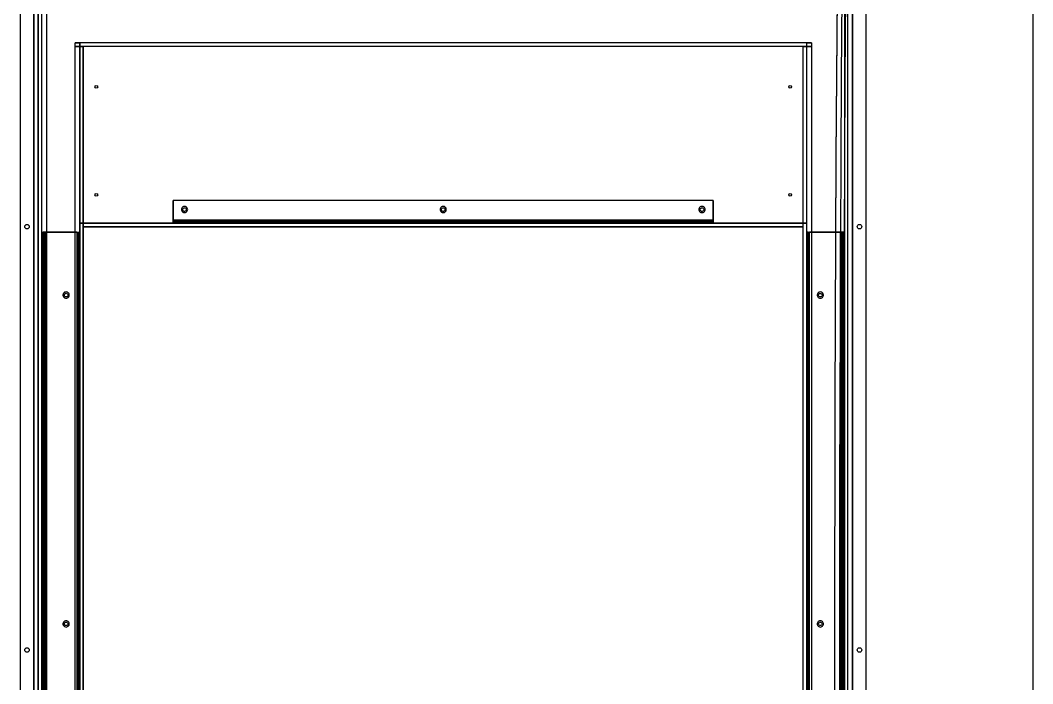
# Model space of a CAD drawing. Extents: x -36.1 to 57, y 1.4 to 46.9.
# Drawn here: x 28.626 to 29.751, y 4.767 to 5.504 of the extents above; entities that cross this region are included whole.
import ezdxf

# ---------------------------------------------------------------- set-up
doc = ezdxf.new("R2010")
doc.units = 0
doc.header["$LTSCALE"] = 0.02
doc.layers.add('CARENAGEM', color=1, linetype='CONTINUOUS')
doc.layers.add('DIVISORIA', color=5, linetype='CONTINUOUS')

msp = doc.modelspace()

# ---------------------------------------------------------------- linework, layer by layer
at = {"layer": 'CARENAGEM', "linetype": 'Continuous'}
for p, q in [((28.6263, 5.8148), (28.6263, 3.7948)), ((28.6263, 5.8148), (28.6263, 3.7948)), ((29.5663, 3.7948), (29.5663, 5.8148)), ((29.5663, 3.7948), (29.5663, 5.8148)), ((28.6413, 3.8138), (28.6413, 5.7958)), ((28.6413, 5.7958), (28.6413, 3.8138)), ((28.6463, 3.8138), (28.6463, 5.7958)), ((28.6463, 5.7958), (28.6463, 3.8138)), ((28.6503, 3.8138), (28.6503, 5.7958)), ((28.6503, 3.8138), (28.6503, 5.7958)), ((28.6553, 5.7984), (28.6553, 3.8111)), ((28.6553, 5.7972), (28.6553, 3.8123)), ((29.542, 5.7958), (29.542, 3.8138)), ((29.546, 3.8138), (29.546, 5.7958)), ((29.5509, 5.7958), (29.5509, 3.8138)), ((29.5509, 3.8138), (29.5509, 5.7958)), ((29.5053, 5.4788), (28.6873, 5.4788)), ((28.6873, 4.3832), (28.6873, 5.4788)), ((28.6873, 5.4788), (28.6923, 5.4788)), ((29.5053, 5.4748), (28.6873, 5.4748)), ((28.6873, 4.3827), (28.6873, 5.4748)), ((28.6873, 5.4748), (28.6963, 5.4748)), ((29.5003, 5.4788), (28.6923, 5.4788)), ((28.6923, 5.2788), (28.6923, 5.4788)), ((28.6923, 5.4788), (28.6923, 4.3887)), ((28.6923, 5.4788), (28.6923, 5.4788)), ((29.4963, 5.4748), (28.6963, 5.4748)), ((28.6963, 5.4748), (28.6963, 4.3927)), ((28.6963, 5.4748), (28.6963, 5.4748)), ((28.6963, 5.2748), (28.6963, 5.4748)), ((29.4963, 4.3927), (29.4963, 5.4748)), ((29.4963, 5.4748), (29.5053, 5.4748)), ((29.4963, 5.4748), (29.4963, 5.4748)), ((29.4963, 5.2748), (29.4963, 5.4748)), ((29.5003, 4.3887), (29.5003, 5.4788)), ((29.5003, 5.2788), (29.5003, 5.4788)), ((29.5003, 5.4788), (29.5053, 5.4788)), ((29.5003, 5.4788), (29.5003, 5.4788)), ((29.5053, 5.4788), (29.5053, 4.3832)), ((29.5053, 5.4748), (29.5053, 4.3827)), ((29.3963, 5.3038), (28.7963, 5.3038)), ((28.7963, 5.2819), (28.7963, 5.3038)), ((28.7963, 5.3037), (28.7963, 5.3038)), ((29.3963, 5.3037), (28.7963, 5.3037)), ((28.7963, 5.3037), (28.7963, 5.2818)), ((29.3963, 5.2819), (29.3963, 5.3038)), ((29.3963, 5.3037), (29.3963, 5.3038)), ((29.3963, 5.3037), (29.3963, 5.2818)), ((29.5003, 5.2788), (28.6923, 5.2788)), ((28.6923, 5.2788), (29.5003, 5.2788)), ((28.6923, 4.3888), (28.6923, 5.2788)), ((28.6923, 5.2788), (28.6923, 5.2788)), ((29.3963, 5.2819), (28.7963, 5.2819)), ((28.7963, 5.2788), (28.7963, 5.2819)), ((28.7963, 5.2818), (28.7963, 5.2819)), ((29.3963, 5.2818), (28.7963, 5.2818)), ((28.7963, 5.2803), (28.7963, 5.2818)), ((29.3963, 5.2803), (28.7963, 5.2803)), ((29.3963, 5.2803), (28.7963, 5.2803)), ((28.7963, 5.2803), (28.7963, 5.2788)), ((28.7963, 5.2803), (28.7963, 5.2803)), ((28.7963, 5.2803), (28.7963, 5.2788)), ((29.3963, 5.2788), (28.7963, 5.2788)), ((29.3963, 5.2788), (28.7963, 5.2788)), ((28.7963, 5.2788), (28.7963, 5.2788)), ((29.3963, 5.2819), (29.3963, 5.2788)), ((29.3963, 5.2818), (29.3963, 5.2819)), ((29.3963, 5.2818), (29.3963, 5.2803)), ((29.3963, 5.2803), (29.3963, 5.2788)), ((29.3963, 5.2803), (29.3963, 5.2803)), ((29.3963, 5.2803), (29.3963, 5.2788)), ((29.3963, 5.2788), (29.3963, 5.2788)), ((29.5003, 4.3888), (29.5003, 5.2788)), ((29.5003, 5.2788), (29.5003, 5.2788)), ((28.6513, 5.2688), (28.6513, 4.3988)), ((28.6513, 5.2688), (28.6513, 4.3988)), ((28.6513, 5.2688), (28.6542, 5.2688)), ((28.6528, 5.2688), (28.6513, 5.2688)), ((28.6513, 5.2688), (28.6536, 5.2688)), ((28.6528, 5.2688), (28.6528, 4.3988)), ((28.6528, 5.2688), (28.6528, 4.3988)), ((28.6528, 5.2688), (28.6543, 5.2688)), ((28.6551, 5.2688), (28.6528, 5.2688)), ((28.6536, 5.2688), (28.6536, 4.3988)), ((28.6551, 5.2688), (28.6536, 5.2688)), ((28.6542, 5.2688), (28.6542, 4.3988)), ((28.6543, 5.2688), (28.6542, 5.2688)), ((28.6892, 5.2688), (28.6542, 5.2688)), ((28.6543, 5.2688), (28.6543, 4.3988)), ((28.6543, 5.2688), (28.6892, 5.2688)), ((28.6551, 4.3988), (28.6551, 5.2688)), ((28.6892, 5.2688), (28.6892, 4.3988)), ((28.6892, 5.2688), (28.6892, 4.3988)), ((28.6892, 5.2688), (28.6923, 5.2688)), ((28.6892, 5.2688), (28.6908, 5.2688)), ((28.6892, 5.2688), (28.6892, 5.2688)), ((28.6908, 5.2688), (28.6908, 4.3988)), ((28.6908, 4.3988), (28.6908, 5.2688)), ((28.6908, 5.2688), (28.6908, 5.2688)), ((28.6908, 5.2688), (28.6923, 5.2688)), ((28.6908, 5.2688), (28.6923, 5.2688)), ((28.6923, 5.2688), (28.6923, 4.3988)), ((28.6923, 5.2688), (28.6923, 4.3988)), ((28.6923, 5.2688), (28.6923, 5.2688)), ((29.4963, 5.2748), (28.6963, 5.2748)), ((28.6963, 5.2748), (29.4963, 5.2748)), ((28.6963, 4.3928), (28.6963, 5.2748)), ((28.6963, 5.2748), (28.6963, 5.2748)), ((29.4963, 4.3928), (29.4963, 5.2748)), ((29.4963, 5.2748), (29.4963, 5.2748)), ((29.5003, 4.3988), (29.5003, 5.2688)), ((29.5003, 4.3988), (29.5003, 5.2688)), ((29.5003, 5.2688), (29.5034, 5.2688)), ((29.5003, 5.2688), (29.5003, 5.2688)), ((29.5018, 5.2688), (29.5003, 5.2688)), ((29.5018, 5.2688), (29.5003, 5.2688)), ((29.5018, 4.3988), (29.5018, 5.2688)), ((29.5018, 5.2688), (29.5018, 4.3988)), ((29.5018, 5.2688), (29.5033, 5.2688)), ((29.5018, 5.2688), (29.5018, 5.2688)), ((29.5033, 4.3988), (29.5033, 5.2688)), ((29.5033, 5.2688), (29.5034, 5.2688)), ((29.5382, 5.2688), (29.5033, 5.2688)), ((29.5034, 4.3988), (29.5034, 5.2688)), ((29.5034, 5.2688), (29.5383, 5.2688)), ((29.5375, 5.2688), (29.5375, 4.3988)), ((29.5375, 5.2688), (29.5397, 5.2688)), ((29.5375, 5.2688), (29.5389, 5.2688)), ((29.5382, 4.3988), (29.5382, 5.2688)), ((29.5382, 5.2688), (29.5397, 5.2688)), ((29.5382, 5.2688), (29.5383, 5.2688)), ((29.5383, 4.3988), (29.5383, 5.2688)), ((29.5383, 5.2688), (29.5412, 5.2688)), ((29.5389, 4.3988), (29.5389, 5.2688)), ((29.5412, 5.2688), (29.5389, 5.2688)), ((29.5397, 4.3988), (29.5397, 5.2688)), ((29.5397, 4.3988), (29.5397, 5.2688)), ((29.5397, 5.2688), (29.5412, 5.2688)), ((29.5412, 4.3988), (29.5412, 5.2688)), ((29.5412, 4.3988), (29.5412, 5.2688))]:
    msp.add_line(p, q, dxfattribs=at)
at = {"layer": 'CARENAGEM', "linetype": 'Continuous', "flags": 128}
for points in [[(29.5366, 3.8111), (29.5358, 3.8992), (29.535, 3.9878), (29.5342, 4.0771), (29.5336, 4.1669), (29.533, 4.2572), (29.5326, 4.3478), (29.5322, 4.4388), (29.5319, 4.5301), (29.5317, 4.6215), (29.5315, 4.7131), (29.5315, 4.8048), (29.5315, 4.8964), (29.5317, 4.988), (29.5319, 5.0795), (29.5322, 5.1707), (29.5326, 5.2617), (29.533, 5.3524), (29.5336, 5.4426), (29.5342, 5.5324), (29.535, 5.6217), (29.5358, 5.7104), (29.5366, 5.7984)], [(29.5366, 3.8123), (29.5358, 3.9002), (29.535, 3.9888), (29.5342, 4.078), (29.5336, 4.1677), (29.533, 4.2578), (29.5326, 4.3484), (29.5322, 4.4393), (29.5319, 4.5304), (29.5317, 4.6217), (29.5315, 4.7132), (29.5315, 4.8048), (29.5315, 4.8963), (29.5317, 4.9878), (29.5319, 5.0791), (29.5322, 5.1703), (29.5326, 5.2612), (29.533, 5.3517), (29.5336, 5.4419), (29.5342, 5.5316), (29.535, 5.6207), (29.5358, 5.7093), (29.5366, 5.7972)], [(29.5416, 5.7958), (29.5408, 5.708), (29.5399, 5.6195), (29.5392, 5.5305), (29.5386, 5.4409), (29.538, 5.3509), (29.5376, 5.2605), (29.5372, 5.1698), (29.5369, 5.0787), (29.5367, 4.9875), (29.5365, 4.8962), (29.5365, 4.8048), (29.5365, 4.7134), (29.5367, 4.622), (29.5369, 4.5308), (29.5372, 4.4398), (29.5376, 4.349), (29.538, 4.2586), (29.5386, 4.1686), (29.5392, 4.079), (29.5399, 3.99), (29.5408, 3.9016), (29.5416, 3.8138)], [(29.5456, 5.7958), (29.5448, 5.708), (29.5439, 5.6195), (29.5432, 5.5305), (29.5426, 5.4409), (29.542, 5.3509), (29.5416, 5.2605), (29.5412, 5.1698), (29.5409, 5.0787), (29.5407, 4.9875), (29.5405, 4.8962), (29.5405, 4.8048), (29.5405, 4.7134), (29.5407, 4.622), (29.5409, 4.5308), (29.5412, 4.4398), (29.5416, 4.349), (29.542, 4.2586), (29.5426, 4.1686), (29.5432, 4.079), (29.5439, 3.99), (29.5448, 3.9016), (29.5456, 3.8138)], [(28.8123, 5.2938), (28.8122, 5.2947), (28.8119, 5.2955), (28.8114, 5.2962), (28.8107, 5.2967), (28.81, 5.2971), (28.8092, 5.2973), (28.8083, 5.2973), (28.8075, 5.2971), (28.8068, 5.2967), (28.8061, 5.2962), (28.8057, 5.2955), (28.8054, 5.2947), (28.8053, 5.2938), (28.8054, 5.293), (28.8057, 5.2922), (28.8061, 5.2915), (28.8068, 5.291), (28.8075, 5.2906), (28.8083, 5.2904), (28.8092, 5.2904), (28.81, 5.2906), (28.8107, 5.291), (28.8114, 5.2915), (28.8119, 5.2922), (28.8122, 5.293), (28.8123, 5.2938)], [(28.8068, 5.2938), (28.8069, 5.2944), (28.8072, 5.295), (28.8077, 5.2955), (28.8083, 5.2957), (28.8089, 5.2958), (28.8096, 5.2956), (28.8101, 5.2953), (28.8105, 5.2947), (28.8107, 5.2941), (28.8107, 5.2935), (28.8105, 5.2928), (28.8101, 5.2923), (28.8096, 5.292), (28.8089, 5.2918), (28.8083, 5.2918), (28.8077, 5.2921), (28.8072, 5.2926), (28.8069, 5.2931), (28.8068, 5.2938)], [(29.0998, 5.2938), (29.0997, 5.2947), (29.0994, 5.2955), (29.0989, 5.2962), (29.0982, 5.2967), (29.0975, 5.2971), (29.0967, 5.2973), (29.0958, 5.2973), (29.095, 5.2971), (29.0943, 5.2967), (29.0936, 5.2962), (29.0932, 5.2955), (29.0929, 5.2947), (29.0928, 5.2938), (29.0929, 5.293), (29.0932, 5.2922), (29.0936, 5.2915), (29.0943, 5.291), (29.095, 5.2906), (29.0958, 5.2904), (29.0967, 5.2904), (29.0975, 5.2906), (29.0982, 5.291), (29.0989, 5.2915), (29.0994, 5.2922), (29.0997, 5.293), (29.0998, 5.2938)], [(29.0943, 5.2938), (29.0944, 5.2944), (29.0947, 5.295), (29.0952, 5.2955), (29.0958, 5.2957), (29.0964, 5.2958), (29.0971, 5.2956), (29.0976, 5.2953), (29.098, 5.2947), (29.0982, 5.2941), (29.0982, 5.2935), (29.098, 5.2928), (29.0976, 5.2923), (29.0971, 5.292), (29.0964, 5.2918), (29.0958, 5.2918), (29.0952, 5.2921), (29.0947, 5.2926), (29.0944, 5.2931), (29.0943, 5.2938)], [(29.3873, 5.2938), (29.3872, 5.2947), (29.3869, 5.2955), (29.3864, 5.2962), (29.3857, 5.2967), (29.385, 5.2971), (29.3842, 5.2973), (29.3833, 5.2973), (29.3825, 5.2971), (29.3818, 5.2967), (29.3811, 5.2962), (29.3807, 5.2955), (29.3804, 5.2947), (29.3803, 5.2938), (29.3804, 5.293), (29.3807, 5.2922), (29.3811, 5.2915), (29.3818, 5.291), (29.3825, 5.2906), (29.3833, 5.2904), (29.3842, 5.2904), (29.385, 5.2906), (29.3857, 5.291), (29.3864, 5.2915), (29.3869, 5.2922), (29.3872, 5.293), (29.3873, 5.2938)], [(29.3818, 5.2938), (29.3819, 5.2944), (29.3822, 5.295), (29.3827, 5.2955), (29.3833, 5.2957), (29.3839, 5.2958), (29.3846, 5.2956), (29.3851, 5.2953), (29.3855, 5.2947), (29.3857, 5.2941), (29.3857, 5.2935), (29.3855, 5.2928), (29.3851, 5.2923), (29.3846, 5.292), (29.3839, 5.2918), (29.3833, 5.2918), (29.3827, 5.2921), (29.3822, 5.2926), (29.3819, 5.2931), (29.3818, 5.2938)], [(28.6772, 5.1953), (28.678, 5.1954), (28.6788, 5.1957), (28.6795, 5.1962), (28.6801, 5.1968), (28.6805, 5.1975), (28.6807, 5.1983), (28.6807, 5.1992), (28.6805, 5.2), (28.6801, 5.2008), (28.6795, 5.2014), (28.6788, 5.2019), (28.678, 5.2022), (28.6772, 5.2023), (28.6764, 5.2022), (28.6756, 5.2019), (28.6749, 5.2014), (28.6743, 5.2008), (28.6739, 5.2), (28.6737, 5.1992), (28.6737, 5.1983), (28.6739, 5.1975), (28.6743, 5.1968), (28.6749, 5.1962), (28.6756, 5.1957), (28.6764, 5.1954), (28.6772, 5.1953)], [(28.6772, 5.2008), (28.6779, 5.2007), (28.6785, 5.2003), (28.6789, 5.1999), (28.6792, 5.1993), (28.6792, 5.1986), (28.6791, 5.198), (28.6787, 5.1974), (28.6782, 5.197), (28.6776, 5.1968), (28.6769, 5.1968), (28.6763, 5.197), (28.6758, 5.1974), (28.6754, 5.198), (28.6753, 5.1986), (28.6753, 5.1993), (28.6756, 5.1999), (28.676, 5.2003), (28.6766, 5.2007), (28.6772, 5.2008)], [(29.5153, 5.2023), (29.5145, 5.2022), (29.5137, 5.2019), (29.513, 5.2014), (29.5125, 5.2008), (29.5121, 5.2), (29.5119, 5.1992), (29.5119, 5.1983), (29.5121, 5.1975), (29.5125, 5.1968), (29.513, 5.1962), (29.5137, 5.1957), (29.5145, 5.1954), (29.5153, 5.1953), (29.5162, 5.1954), (29.517, 5.1957), (29.5176, 5.1962), (29.5182, 5.1968), (29.5186, 5.1975), (29.5188, 5.1983), (29.5188, 5.1992), (29.5186, 5.2), (29.5182, 5.2008), (29.5176, 5.2014), (29.517, 5.2019), (29.5162, 5.2022), (29.5153, 5.2023)], [(29.5153, 5.1968), (29.5146, 5.1969), (29.514, 5.1972), (29.5136, 5.1977), (29.5133, 5.1983), (29.5133, 5.1989), (29.5134, 5.1996), (29.5138, 5.2001), (29.5143, 5.2005), (29.5149, 5.2007), (29.5156, 5.2007), (29.5162, 5.2005), (29.5167, 5.2001), (29.5171, 5.1996), (29.5173, 5.1989), (29.5172, 5.1983), (29.517, 5.1977), (29.5165, 5.1972), (29.5159, 5.1969), (29.5153, 5.1968)], [(28.6772, 4.8303), (28.678, 4.8304), (28.6788, 4.8307), (28.6795, 4.8312), (28.6801, 4.8318), (28.6805, 4.8325), (28.6807, 4.8333), (28.6807, 4.8342), (28.6805, 4.835), (28.6801, 4.8358), (28.6795, 4.8364), (28.6788, 4.8369), (28.678, 4.8372), (28.6772, 4.8373), (28.6764, 4.8372), (28.6756, 4.8369), (28.6749, 4.8364), (28.6743, 4.8358), (28.6739, 4.835), (28.6737, 4.8342), (28.6737, 4.8333), (28.6739, 4.8325), (28.6743, 4.8318), (28.6749, 4.8312), (28.6756, 4.8307), (28.6764, 4.8304), (28.6772, 4.8303)], [(28.6772, 4.8358), (28.6779, 4.8357), (28.6785, 4.8353), (28.6789, 4.8349), (28.6792, 4.8343), (28.6792, 4.8336), (28.6791, 4.833), (28.6787, 4.8324), (28.6782, 4.832), (28.6776, 4.8318), (28.6769, 4.8318), (28.6763, 4.832), (28.6758, 4.8324), (28.6754, 4.833), (28.6753, 4.8336), (28.6753, 4.8343), (28.6756, 4.8349), (28.676, 4.8353), (28.6766, 4.8357), (28.6772, 4.8358)], [(29.5153, 4.8373), (29.5145, 4.8372), (29.5137, 4.8369), (29.513, 4.8364), (29.5125, 4.8358), (29.5121, 4.835), (29.5119, 4.8342), (29.5119, 4.8333), (29.5121, 4.8325), (29.5125, 4.8318), (29.513, 4.8312), (29.5137, 4.8307), (29.5145, 4.8304), (29.5153, 4.8303), (29.5162, 4.8304), (29.517, 4.8307), (29.5176, 4.8312), (29.5182, 4.8318), (29.5186, 4.8325), (29.5188, 4.8333), (29.5188, 4.8342), (29.5186, 4.835), (29.5182, 4.8358), (29.5176, 4.8364), (29.517, 4.8369), (29.5162, 4.8372), (29.5153, 4.8373)], [(29.5153, 4.8318), (29.5146, 4.8319), (29.514, 4.8322), (29.5136, 4.8327), (29.5133, 4.8333), (29.5133, 4.8339), (29.5134, 4.8346), (29.5138, 4.8351), (29.5143, 4.8355), (29.5149, 4.8357), (29.5156, 4.8357), (29.5162, 4.8355), (29.5167, 4.8351), (29.5171, 4.8346), (29.5173, 4.8339), (29.5172, 4.8333), (29.517, 4.8327), (29.5165, 4.8322), (29.5159, 4.8319), (29.5153, 4.8318)]]:
    msp.add_lwpolyline(points, dxfattribs=at)
at = {"layer": 'CARENAGEM', "linetype": 'Continuous'}
for centre, radius in [((28.7108, 5.4301), 0.0015), ((28.7108, 5.4301), 0.0015), ((29.4818, 5.4301), 0.0015), ((29.4818, 5.4301), 0.0015), ((28.7108, 5.3101), 0.0015), ((28.7108, 5.3101), 0.0015), ((29.4818, 5.3101), 0.0015), ((29.4818, 5.3101), 0.0015), ((28.6338, 5.2748), 0.0025), ((28.6338, 5.2748), 0.0025), ((29.5588, 5.2748), 0.0025), ((29.5588, 5.2748), 0.0025), ((28.6338, 4.8048), 0.0025), ((28.6338, 4.8048), 0.0025), ((29.5588, 4.8048), 0.0025), ((29.5588, 4.8048), 0.0025)]:
    msp.add_circle(centre, radius, dxfattribs=at)
at = {"layer": 'DIVISORIA', "linetype": 'Continuous'}
msp.add_line((29.7513, 6.0505), (29.7513, 3.6505), dxfattribs=at)

doc.saveas('drawing.dxf')
